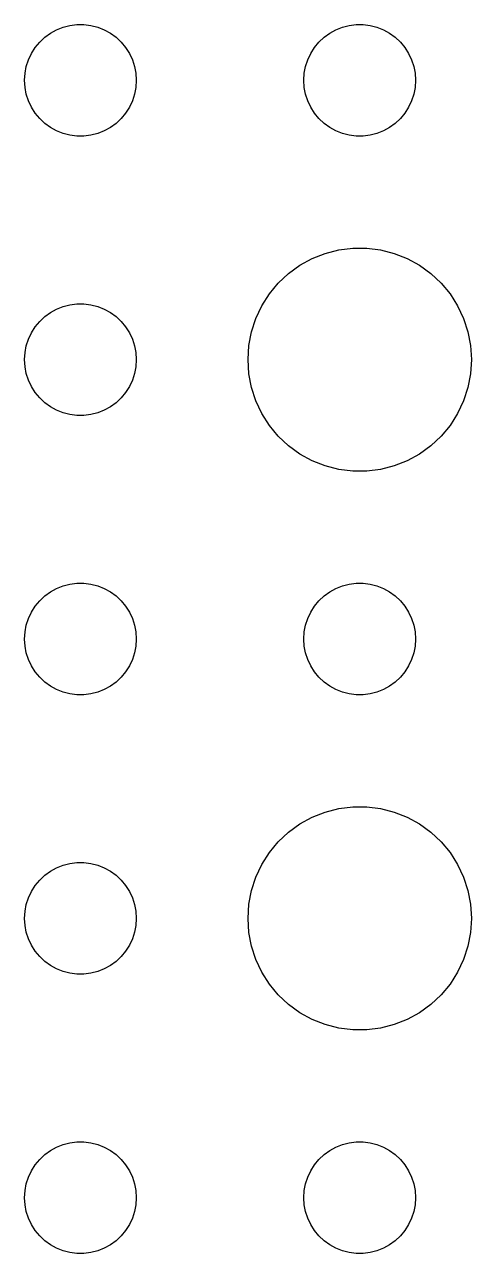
# Model space of a CAD drawing. Header units: metres. Extents: x -142 to 142, y -142 to 142.
# Drawn here: x -39 to -27, y 36 to 69 of the extents above; entities that cross this region are included whole.
import ezdxf

# ---------------------------------------------------------------- set-up
doc = ezdxf.new("R2010")
doc.units = ezdxf.units.M

msp = doc.modelspace()

# ---------------------------------------------------------------- linework, layer by layer
for p, q in [((-37.9635, 68.9266), (-37.7811, 68.9734)), ((-37.7811, 68.9734), (-37.5942, 68.997)), ((-37.5942, 68.997), (-37.4058, 68.997)), ((-37.4058, 68.997), (-37.2189, 68.9734)), ((-37.2189, 68.9734), (-37.0365, 68.9266)), ((-30.4635, 68.9266), (-30.2811, 68.9734)), ((-30.2811, 68.9734), (-30.0942, 68.997)), ((-30.0942, 68.997), (-29.9058, 68.997)), ((-29.9058, 68.997), (-29.7189, 68.9734)), ((-29.7189, 68.9734), (-29.5365, 68.9266)), ((-38.5934, 68.5268), (-38.4561, 68.6558)), ((-38.4561, 68.6558), (-38.3037, 68.7665)), ((-38.3037, 68.7665), (-38.1387, 68.8572)), ((-38.1387, 68.8572), (-37.9635, 68.9266)), ((-37.0365, 68.9266), (-36.8613, 68.8572)), ((-36.8613, 68.8572), (-36.6963, 68.7665)), ((-36.6963, 68.7665), (-36.5439, 68.6558)), ((-36.5439, 68.6558), (-36.4065, 68.5268)), ((-31.0934, 68.5268), (-30.9561, 68.6558)), ((-30.9561, 68.6558), (-30.8037, 68.7665)), ((-30.8037, 68.7665), (-30.6387, 68.8572)), ((-30.6387, 68.8572), (-30.4635, 68.9266)), ((-29.5365, 68.9266), (-29.3613, 68.8572)), ((-29.3613, 68.8572), (-29.1963, 68.7665)), ((-29.1963, 68.7665), (-29.0439, 68.6558)), ((-29.0439, 68.6558), (-28.9065, 68.5268)), ((-38.8145, 68.2226), (-38.7135, 68.3817)), ((-38.7135, 68.3817), (-38.5934, 68.5268)), ((-36.4065, 68.5268), (-36.2865, 68.3817)), ((-36.2865, 68.3817), (-36.1855, 68.2226)), ((-31.3145, 68.2226), (-31.2135, 68.3817)), ((-31.2135, 68.3817), (-31.0934, 68.5268)), ((-28.9065, 68.5268), (-28.7865, 68.3817)), ((-28.7865, 68.3817), (-28.6855, 68.2226)), ((-38.9529, 67.873), (-38.8947, 68.0522)), ((-38.8947, 68.0522), (-38.8145, 68.2226)), ((-36.1855, 68.2226), (-36.1053, 68.0522)), ((-36.1053, 68.0522), (-36.0471, 67.873)), ((-31.4529, 67.873), (-31.3947, 68.0522)), ((-31.3947, 68.0522), (-31.3145, 68.2226)), ((-28.6855, 68.2226), (-28.6053, 68.0522)), ((-28.6053, 68.0522), (-28.5471, 67.873)), ((-39, 67.5), (-38.9882, 67.688)), ((-38.9882, 67.688), (-38.9529, 67.873)), ((-36.0471, 67.873), (-36.0118, 67.688)), ((-36.0118, 67.688), (-36, 67.5)), ((-31.5, 67.5), (-31.4882, 67.688)), ((-31.4882, 67.688), (-31.4529, 67.873)), ((-28.5471, 67.873), (-28.5118, 67.688)), ((-28.5118, 67.688), (-28.5, 67.5)), ((-38.9882, 67.312), (-39, 67.5)), ((-38.9529, 67.127), (-38.9882, 67.312)), ((-36.0118, 67.312), (-36.0471, 67.127)), ((-36, 67.5), (-36.0118, 67.312)), ((-31.4882, 67.312), (-31.5, 67.5)), ((-31.4529, 67.127), (-31.4882, 67.312)), ((-28.5118, 67.312), (-28.5471, 67.127)), ((-28.5, 67.5), (-28.5118, 67.312)), ((-38.8947, 66.9478), (-38.9529, 67.127)), ((-36.0471, 67.127), (-36.1053, 66.9478)), ((-31.3947, 66.9478), (-31.4529, 67.127)), ((-28.5471, 67.127), (-28.6053, 66.9478)), ((-38.8145, 66.7774), (-38.8947, 66.9478)), ((-38.7135, 66.6183), (-38.8145, 66.7774)), ((-36.1855, 66.7774), (-36.2865, 66.6183)), ((-36.1053, 66.9478), (-36.1855, 66.7774)), ((-31.3145, 66.7774), (-31.3947, 66.9478)), ((-31.2135, 66.6183), (-31.3145, 66.7774)), ((-28.6855, 66.7774), (-28.7865, 66.6183)), ((-28.6053, 66.9478), (-28.6855, 66.7774)), ((-38.5934, 66.4732), (-38.7135, 66.6183)), ((-38.4561, 66.3442), (-38.5934, 66.4732)), ((-38.3037, 66.2335), (-38.4561, 66.3442)), ((-36.5439, 66.3442), (-36.6963, 66.2335)), ((-36.4065, 66.4732), (-36.5439, 66.3442)), ((-36.2865, 66.6183), (-36.4065, 66.4732)), ((-31.0934, 66.4732), (-31.2135, 66.6183)), ((-30.9561, 66.3442), (-31.0934, 66.4732)), ((-30.8037, 66.2335), (-30.9561, 66.3442)), ((-29.0439, 66.3442), (-29.1963, 66.2335)), ((-28.9065, 66.4732), (-29.0439, 66.3442)), ((-28.7865, 66.6183), (-28.9065, 66.4732)), ((-38.1387, 66.1428), (-38.3037, 66.2335)), ((-37.9635, 66.0734), (-38.1387, 66.1428)), ((-37.7811, 66.0266), (-37.9635, 66.0734)), ((-37.5942, 66.003), (-37.7811, 66.0266)), ((-37.4058, 66.003), (-37.5942, 66.003)), ((-37.2189, 66.0266), (-37.4058, 66.003)), ((-37.0365, 66.0734), (-37.2189, 66.0266)), ((-36.8613, 66.1428), (-37.0365, 66.0734)), ((-36.6963, 66.2335), (-36.8613, 66.1428)), ((-30.6387, 66.1428), (-30.8037, 66.2335)), ((-30.4635, 66.0734), (-30.6387, 66.1428)), ((-30.2811, 66.0266), (-30.4635, 66.0734)), ((-30.0942, 66.003), (-30.2811, 66.0266)), ((-29.9058, 66.003), (-30.0942, 66.003)), ((-29.7189, 66.0266), (-29.9058, 66.003)), ((-29.5365, 66.0734), (-29.7189, 66.0266)), ((-29.3613, 66.1428), (-29.5365, 66.0734)), ((-29.1963, 66.2335), (-29.3613, 66.1428)), ((-31.6075, 62.533), (-31.2773, 62.7145)), ((-31.2773, 62.7145), (-30.927, 62.8532)), ((-30.927, 62.8532), (-30.5621, 62.9469)), ((-30.5621, 62.9469), (-30.1884, 62.9941)), ((-30.1884, 62.9941), (-29.8116, 62.9941)), ((-29.8116, 62.9941), (-29.4379, 62.9469)), ((-29.4379, 62.9469), (-29.0729, 62.8532)), ((-29.0729, 62.8532), (-28.7227, 62.7145)), ((-28.7227, 62.7145), (-28.3925, 62.533)), ((-31.9123, 62.3115), (-31.6075, 62.533)), ((-28.3925, 62.533), (-28.0877, 62.3115)), ((-32.427, 61.7634), (-32.1869, 62.0536)), ((-32.1869, 62.0536), (-31.9123, 62.3115)), ((-28.0877, 62.3115), (-27.8131, 62.0536)), ((-27.8131, 62.0536), (-27.5729, 61.7634)), ((-32.6289, 61.4453), (-32.427, 61.7634)), ((-27.5729, 61.7634), (-27.3711, 61.4453)), ((-38.1387, 61.3572), (-37.9635, 61.4266)), ((-37.9635, 61.4266), (-37.7811, 61.4734)), ((-37.7811, 61.4734), (-37.5942, 61.497)), ((-37.5942, 61.497), (-37.4058, 61.497)), ((-37.4058, 61.497), (-37.2189, 61.4734)), ((-37.2189, 61.4734), (-37.0365, 61.4266)), ((-37.0365, 61.4266), (-36.8613, 61.3572)), ((-32.7893, 61.1044), (-32.6289, 61.4453)), ((-27.3711, 61.4453), (-27.2107, 61.1044)), ((-38.5934, 61.0268), (-38.4561, 61.1558)), ((-38.4561, 61.1558), (-38.3037, 61.2665)), ((-38.3037, 61.2665), (-38.1387, 61.3572)), ((-36.8613, 61.3572), (-36.6963, 61.2665)), ((-36.6963, 61.2665), (-36.5439, 61.1558)), ((-36.5439, 61.1558), (-36.4065, 61.0268)), ((-32.9057, 60.7461), (-32.7893, 61.1044)), ((-27.2107, 61.1044), (-27.0942, 60.7461)), ((-38.8947, 60.5522), (-38.8145, 60.7226)), ((-38.8145, 60.7226), (-38.7135, 60.8817)), ((-38.7135, 60.8817), (-38.5934, 61.0268)), ((-36.4065, 61.0268), (-36.2865, 60.8817)), ((-36.2865, 60.8817), (-36.1855, 60.7226)), ((-36.1855, 60.7226), (-36.1053, 60.5522)), ((-32.9763, 60.376), (-32.9057, 60.7461)), ((-27.0942, 60.7461), (-27.0237, 60.376)), ((-38.9529, 60.373), (-38.8947, 60.5522)), ((-36.1053, 60.5522), (-36.0471, 60.373)), ((-39, 60), (-38.9882, 60.188)), ((-38.9882, 60.188), (-38.9529, 60.373)), ((-36.0471, 60.373), (-36.0118, 60.188)), ((-36.0118, 60.188), (-36, 60)), ((-33, 60), (-32.9763, 60.376)), ((-27.0237, 60.376), (-27, 60)), ((-38.9882, 59.812), (-39, 60)), ((-38.9529, 59.627), (-38.9882, 59.812)), ((-36.0118, 59.812), (-36.0471, 59.627)), ((-36, 60), (-36.0118, 59.812)), ((-32.9763, 59.624), (-33, 60)), ((-27, 60), (-27.0237, 59.624)), ((-38.8947, 59.4478), (-38.9529, 59.627)), ((-38.8145, 59.2774), (-38.8947, 59.4478)), ((-36.1053, 59.4478), (-36.1855, 59.2774)), ((-36.0471, 59.627), (-36.1053, 59.4478)), ((-32.9057, 59.2539), (-32.9763, 59.624)), ((-27.0237, 59.624), (-27.0942, 59.2539)), ((-38.7135, 59.1183), (-38.8145, 59.2774)), ((-38.5934, 58.9732), (-38.7135, 59.1183)), ((-36.2865, 59.1183), (-36.4065, 58.9732)), ((-36.1855, 59.2774), (-36.2865, 59.1183)), ((-32.7893, 58.8956), (-32.9057, 59.2539)), ((-27.0942, 59.2539), (-27.2107, 58.8956)), ((-38.4561, 58.8442), (-38.5934, 58.9732)), ((-38.3037, 58.7335), (-38.4561, 58.8442)), ((-38.1387, 58.6428), (-38.3037, 58.7335)), ((-36.6963, 58.7335), (-36.8613, 58.6428)), ((-36.5439, 58.8442), (-36.6963, 58.7335)), ((-36.4065, 58.9732), (-36.5439, 58.8442)), ((-32.6289, 58.5547), (-32.7893, 58.8956)), ((-27.2107, 58.8956), (-27.3711, 58.5547)), ((-37.9635, 58.5734), (-38.1387, 58.6428)), ((-37.7811, 58.5266), (-37.9635, 58.5734)), ((-37.5942, 58.503), (-37.7811, 58.5266)), ((-37.4058, 58.503), (-37.5942, 58.503)), ((-37.2189, 58.5266), (-37.4058, 58.503)), ((-37.0365, 58.5734), (-37.2189, 58.5266)), ((-36.8613, 58.6428), (-37.0365, 58.5734)), ((-32.427, 58.2366), (-32.6289, 58.5547)), ((-27.3711, 58.5547), (-27.5729, 58.2366)), ((-32.1869, 57.9464), (-32.427, 58.2366)), ((-27.5729, 58.2366), (-27.8131, 57.9464)), ((-31.9123, 57.6885), (-32.1869, 57.9464)), ((-27.8131, 57.9464), (-28.0877, 57.6885)), ((-31.6075, 57.467), (-31.9123, 57.6885)), ((-31.2773, 57.2855), (-31.6075, 57.467)), ((-28.3925, 57.467), (-28.7227, 57.2855)), ((-28.0877, 57.6885), (-28.3925, 57.467)), ((-30.927, 57.1468), (-31.2773, 57.2855)), ((-30.5621, 57.0531), (-30.927, 57.1468)), ((-29.0729, 57.1468), (-29.4379, 57.0531)), ((-28.7227, 57.2855), (-29.0729, 57.1468)), ((-30.1884, 57.0059), (-30.5621, 57.0531)), ((-29.8116, 57.0059), (-30.1884, 57.0059)), ((-29.4379, 57.0531), (-29.8116, 57.0059)), ((-38.3037, 53.7665), (-38.1387, 53.8572)), ((-38.1387, 53.8572), (-37.9635, 53.9266)), ((-37.9635, 53.9266), (-37.7811, 53.9734)), ((-37.7811, 53.9734), (-37.5942, 53.997)), ((-37.5942, 53.997), (-37.4058, 53.997)), ((-37.4058, 53.997), (-37.2189, 53.9734)), ((-37.2189, 53.9734), (-37.0365, 53.9266)), ((-37.0365, 53.9266), (-36.8613, 53.8572)), ((-36.8613, 53.8572), (-36.6963, 53.7665)), ((-30.8037, 53.7665), (-30.6387, 53.8572)), ((-30.6387, 53.8572), (-30.4635, 53.9266)), ((-30.4635, 53.9266), (-30.2811, 53.9734)), ((-30.2811, 53.9734), (-30.0942, 53.997)), ((-30.0942, 53.997), (-29.9058, 53.997)), ((-29.9058, 53.997), (-29.7189, 53.9734)), ((-29.7189, 53.9734), (-29.5365, 53.9266)), ((-29.5365, 53.9266), (-29.3613, 53.8572)), ((-29.3613, 53.8572), (-29.1963, 53.7665)), ((-38.7135, 53.3817), (-38.5934, 53.5268)), ((-38.5934, 53.5268), (-38.4561, 53.6558)), ((-38.4561, 53.6558), (-38.3037, 53.7665)), ((-36.6963, 53.7665), (-36.5439, 53.6558)), ((-36.5439, 53.6558), (-36.4065, 53.5268)), ((-36.4065, 53.5268), (-36.2865, 53.3817)), ((-31.2135, 53.3817), (-31.0934, 53.5268)), ((-31.0934, 53.5268), (-30.9561, 53.6558)), ((-30.9561, 53.6558), (-30.8037, 53.7665)), ((-29.1963, 53.7665), (-29.0439, 53.6558)), ((-29.0439, 53.6558), (-28.9065, 53.5268)), ((-28.9065, 53.5268), (-28.7865, 53.3817)), ((-38.8947, 53.0522), (-38.8145, 53.2226)), ((-38.8145, 53.2226), (-38.7135, 53.3817)), ((-36.2865, 53.3817), (-36.1855, 53.2226)), ((-36.1855, 53.2226), (-36.1053, 53.0522)), ((-31.3947, 53.0522), (-31.3145, 53.2226)), ((-31.3145, 53.2226), (-31.2135, 53.3817)), ((-28.7865, 53.3817), (-28.6855, 53.2226)), ((-28.6855, 53.2226), (-28.6053, 53.0522)), ((-38.9882, 52.688), (-38.9529, 52.873)), ((-38.9529, 52.873), (-38.8947, 53.0522)), ((-36.1053, 53.0522), (-36.0471, 52.873)), ((-36.0471, 52.873), (-36.0118, 52.688)), ((-31.4882, 52.688), (-31.4529, 52.873)), ((-31.4529, 52.873), (-31.3947, 53.0522)), ((-28.6053, 53.0522), (-28.5471, 52.873)), ((-28.5471, 52.873), (-28.5118, 52.688)), ((-39, 52.5), (-38.9882, 52.688)), ((-38.9882, 52.312), (-39, 52.5)), ((-36.0118, 52.688), (-36, 52.5)), ((-36, 52.5), (-36.0118, 52.312)), ((-31.5, 52.5), (-31.4882, 52.688)), ((-31.4882, 52.312), (-31.5, 52.5)), ((-28.5118, 52.688), (-28.5, 52.5)), ((-28.5, 52.5), (-28.5118, 52.312)), ((-38.9529, 52.127), (-38.9882, 52.312)), ((-36.0118, 52.312), (-36.0471, 52.127)), ((-31.4529, 52.127), (-31.4882, 52.312)), ((-28.5118, 52.312), (-28.5471, 52.127)), ((-38.8947, 51.9478), (-38.9529, 52.127)), ((-38.8145, 51.7774), (-38.8947, 51.9478)), ((-36.1053, 51.9478), (-36.1855, 51.7774)), ((-36.0471, 52.127), (-36.1053, 51.9478)), ((-31.3947, 51.9478), (-31.4529, 52.127)), ((-31.3145, 51.7774), (-31.3947, 51.9478)), ((-28.6053, 51.9478), (-28.6855, 51.7774)), ((-28.5471, 52.127), (-28.6053, 51.9478)), ((-38.7135, 51.6183), (-38.8145, 51.7774)), ((-38.5934, 51.4732), (-38.7135, 51.6183)), ((-38.4561, 51.3442), (-38.5934, 51.4732)), ((-36.4065, 51.4732), (-36.5439, 51.3442)), ((-36.2865, 51.6183), (-36.4065, 51.4732)), ((-36.1855, 51.7774), (-36.2865, 51.6183)), ((-31.2135, 51.6183), (-31.3145, 51.7774)), ((-31.0934, 51.4732), (-31.2135, 51.6183)), ((-30.9561, 51.3442), (-31.0934, 51.4732)), ((-28.9065, 51.4732), (-29.0439, 51.3442)), ((-28.7865, 51.6183), (-28.9065, 51.4732)), ((-28.6855, 51.7774), (-28.7865, 51.6183)), ((-38.3037, 51.2335), (-38.4561, 51.3442)), ((-38.1387, 51.1428), (-38.3037, 51.2335)), ((-37.9635, 51.0734), (-38.1387, 51.1428)), ((-36.8613, 51.1428), (-37.0365, 51.0734)), ((-36.6963, 51.2335), (-36.8613, 51.1428)), ((-36.5439, 51.3442), (-36.6963, 51.2335)), ((-30.8037, 51.2335), (-30.9561, 51.3442)), ((-30.6387, 51.1428), (-30.8037, 51.2335)), ((-30.4635, 51.0734), (-30.6387, 51.1428)), ((-29.3613, 51.1428), (-29.5365, 51.0734)), ((-29.1963, 51.2335), (-29.3613, 51.1428)), ((-29.0439, 51.3442), (-29.1963, 51.2335)), ((-37.7811, 51.0266), (-37.9635, 51.0734)), ((-37.5942, 51.003), (-37.7811, 51.0266)), ((-37.4058, 51.003), (-37.5942, 51.003)), ((-37.2189, 51.0266), (-37.4058, 51.003)), ((-37.0365, 51.0734), (-37.2189, 51.0266)), ((-30.2811, 51.0266), (-30.4635, 51.0734)), ((-30.0942, 51.003), (-30.2811, 51.0266)), ((-29.9058, 51.003), (-30.0942, 51.003)), ((-29.7189, 51.0266), (-29.9058, 51.003)), ((-29.5365, 51.0734), (-29.7189, 51.0266)), ((-31.2773, 47.7145), (-30.927, 47.8532)), ((-30.927, 47.8532), (-30.5621, 47.9469)), ((-30.5621, 47.9469), (-30.1884, 47.9941)), ((-30.1884, 47.9941), (-29.8116, 47.9941)), ((-29.8116, 47.9941), (-29.4379, 47.9469)), ((-29.4379, 47.9469), (-29.0729, 47.8532)), ((-29.0729, 47.8532), (-28.7227, 47.7145)), ((-31.9123, 47.3115), (-31.6075, 47.533)), ((-31.6075, 47.533), (-31.2773, 47.7145)), ((-28.7227, 47.7145), (-28.3925, 47.533)), ((-28.3925, 47.533), (-28.0877, 47.3115)), ((-32.1869, 47.0536), (-31.9123, 47.3115)), ((-28.0877, 47.3115), (-27.8131, 47.0536)), ((-32.427, 46.7634), (-32.1869, 47.0536)), ((-27.8131, 47.0536), (-27.5729, 46.7634)), ((-32.6289, 46.4453), (-32.427, 46.7634)), ((-27.5729, 46.7634), (-27.3711, 46.4453)), ((-38.4561, 46.1558), (-38.3037, 46.2665)), ((-38.3037, 46.2665), (-38.1387, 46.3572)), ((-38.1387, 46.3572), (-37.9635, 46.4266)), ((-37.9635, 46.4266), (-37.7811, 46.4734)), ((-37.7811, 46.4734), (-37.5942, 46.497)), ((-37.5942, 46.497), (-37.4058, 46.497)), ((-37.4058, 46.497), (-37.2189, 46.4734)), ((-37.2189, 46.4734), (-37.0365, 46.4266)), ((-37.0365, 46.4266), (-36.8613, 46.3572)), ((-36.8613, 46.3572), (-36.6963, 46.2665)), ((-36.6963, 46.2665), (-36.5439, 46.1558)), ((-32.7893, 46.1044), (-32.6289, 46.4453)), ((-27.3711, 46.4453), (-27.2107, 46.1044)), ((-38.8145, 45.7226), (-38.7135, 45.8817)), ((-38.7135, 45.8817), (-38.5934, 46.0268)), ((-38.5934, 46.0268), (-38.4561, 46.1558)), ((-36.5439, 46.1558), (-36.4065, 46.0268)), ((-36.4065, 46.0268), (-36.2865, 45.8817)), ((-36.2865, 45.8817), (-36.1855, 45.7226)), ((-32.9057, 45.7461), (-32.7893, 46.1044)), ((-27.2107, 46.1044), (-27.0942, 45.7461)), ((-38.9529, 45.373), (-38.8947, 45.5522)), ((-38.8947, 45.5522), (-38.8145, 45.7226)), ((-36.1855, 45.7226), (-36.1053, 45.5522)), ((-36.1053, 45.5522), (-36.0471, 45.373)), ((-32.9763, 45.376), (-32.9057, 45.7461)), ((-27.0942, 45.7461), (-27.0237, 45.376)), ((-38.9882, 45.188), (-38.9529, 45.373)), ((-36.0471, 45.373), (-36.0118, 45.188)), ((-33, 45), (-32.9763, 45.376)), ((-27.0237, 45.376), (-27, 45)), ((-39, 45), (-38.9882, 45.188)), ((-38.9882, 44.812), (-39, 45)), ((-36.0118, 45.188), (-36, 45)), ((-36, 45), (-36.0118, 44.812)), ((-32.9763, 44.624), (-33, 45)), ((-27, 45), (-27.0237, 44.624)), ((-38.9529, 44.627), (-38.9882, 44.812)), ((-38.8947, 44.4478), (-38.9529, 44.627)), ((-36.0471, 44.627), (-36.1053, 44.4478)), ((-36.0118, 44.812), (-36.0471, 44.627)), ((-32.9057, 44.2539), (-32.9763, 44.624)), ((-27.0237, 44.624), (-27.0942, 44.2539)), ((-38.8145, 44.2774), (-38.8947, 44.4478)), ((-38.7135, 44.1183), (-38.8145, 44.2774)), ((-36.1855, 44.2774), (-36.2865, 44.1183)), ((-36.1053, 44.4478), (-36.1855, 44.2774)), ((-32.7893, 43.8956), (-32.9057, 44.2539)), ((-27.0942, 44.2539), (-27.2107, 43.8956)), ((-38.5934, 43.9732), (-38.7135, 44.1183)), ((-38.4561, 43.8442), (-38.5934, 43.9732)), ((-36.4065, 43.9732), (-36.5439, 43.8442)), ((-36.2865, 44.1183), (-36.4065, 43.9732)), ((-32.6289, 43.5547), (-32.7893, 43.8956)), ((-27.2107, 43.8956), (-27.3711, 43.5547)), ((-38.3037, 43.7335), (-38.4561, 43.8442)), ((-38.1387, 43.6428), (-38.3037, 43.7335)), ((-37.9635, 43.5734), (-38.1387, 43.6428)), ((-37.7811, 43.5266), (-37.9635, 43.5734)), ((-37.0365, 43.5734), (-37.2189, 43.5266)), ((-36.8613, 43.6428), (-37.0365, 43.5734)), ((-36.6963, 43.7335), (-36.8613, 43.6428)), ((-36.5439, 43.8442), (-36.6963, 43.7335)), ((-32.427, 43.2366), (-32.6289, 43.5547)), ((-27.3711, 43.5547), (-27.5729, 43.2366)), ((-37.5942, 43.503), (-37.7811, 43.5266)), ((-37.4058, 43.503), (-37.5942, 43.503)), ((-37.2189, 43.5266), (-37.4058, 43.503)), ((-32.1869, 42.9464), (-32.427, 43.2366)), ((-27.5729, 43.2366), (-27.8131, 42.9464)), ((-31.9123, 42.6885), (-32.1869, 42.9464)), ((-27.8131, 42.9464), (-28.0877, 42.6885)), ((-31.6075, 42.467), (-31.9123, 42.6885)), ((-28.0877, 42.6885), (-28.3925, 42.467)), ((-31.2773, 42.2855), (-31.6075, 42.467)), ((-30.927, 42.1468), (-31.2773, 42.2855)), ((-28.7227, 42.2855), (-29.0729, 42.1468)), ((-28.3925, 42.467), (-28.7227, 42.2855)), ((-30.5621, 42.0531), (-30.927, 42.1468)), ((-30.1884, 42.0059), (-30.5621, 42.0531)), ((-29.8116, 42.0059), (-30.1884, 42.0059)), ((-29.4379, 42.0531), (-29.8116, 42.0059)), ((-29.0729, 42.1468), (-29.4379, 42.0531)), ((-37.9635, 38.9266), (-37.7811, 38.9734)), ((-37.7811, 38.9734), (-37.5942, 38.997)), ((-37.5942, 38.997), (-37.4058, 38.997)), ((-37.4058, 38.997), (-37.2189, 38.9734)), ((-37.2189, 38.9734), (-37.0365, 38.9266)), ((-30.4635, 38.9266), (-30.2811, 38.9734)), ((-30.2811, 38.9734), (-30.0942, 38.997)), ((-30.0942, 38.997), (-29.9058, 38.997)), ((-29.9058, 38.997), (-29.7189, 38.9734)), ((-29.7189, 38.9734), (-29.5365, 38.9266)), ((-38.5934, 38.5268), (-38.4561, 38.6558)), ((-38.4561, 38.6558), (-38.3037, 38.7665)), ((-38.3037, 38.7665), (-38.1387, 38.8572)), ((-38.1387, 38.8572), (-37.9635, 38.9266)), ((-37.0365, 38.9266), (-36.8613, 38.8572)), ((-36.8613, 38.8572), (-36.6963, 38.7665)), ((-36.6963, 38.7665), (-36.5439, 38.6558)), ((-36.5439, 38.6558), (-36.4065, 38.5268)), ((-31.0934, 38.5268), (-30.9561, 38.6558)), ((-30.9561, 38.6558), (-30.8037, 38.7665)), ((-30.8037, 38.7665), (-30.6387, 38.8572)), ((-30.6387, 38.8572), (-30.4635, 38.9266)), ((-29.5365, 38.9266), (-29.3613, 38.8572)), ((-29.3613, 38.8572), (-29.1963, 38.7665)), ((-29.1963, 38.7665), (-29.0439, 38.6558)), ((-29.0439, 38.6558), (-28.9065, 38.5268)), ((-38.8145, 38.2226), (-38.7135, 38.3817)), ((-38.7135, 38.3817), (-38.5934, 38.5268)), ((-36.4065, 38.5268), (-36.2865, 38.3817)), ((-36.2865, 38.3817), (-36.1855, 38.2226)), ((-31.3145, 38.2226), (-31.2135, 38.3817)), ((-31.2135, 38.3817), (-31.0934, 38.5268)), ((-28.9065, 38.5268), (-28.7865, 38.3817)), ((-28.7865, 38.3817), (-28.6855, 38.2226)), ((-38.9529, 37.873), (-38.8947, 38.0522)), ((-38.8947, 38.0522), (-38.8145, 38.2226)), ((-36.1855, 38.2226), (-36.1053, 38.0522)), ((-36.1053, 38.0522), (-36.0471, 37.873)), ((-31.4529, 37.873), (-31.3947, 38.0522)), ((-31.3947, 38.0522), (-31.3145, 38.2226)), ((-28.6855, 38.2226), (-28.6053, 38.0522)), ((-28.6053, 38.0522), (-28.5471, 37.873)), ((-39, 37.5), (-38.9882, 37.688)), ((-38.9882, 37.688), (-38.9529, 37.873)), ((-36.0471, 37.873), (-36.0118, 37.688)), ((-36.0118, 37.688), (-36, 37.5)), ((-31.5, 37.5), (-31.4882, 37.688)), ((-31.4882, 37.688), (-31.4529, 37.873)), ((-28.5471, 37.873), (-28.5118, 37.688)), ((-28.5118, 37.688), (-28.5, 37.5)), ((-38.9882, 37.312), (-39, 37.5)), ((-38.9529, 37.127), (-38.9882, 37.312)), ((-36.0118, 37.312), (-36.0471, 37.127)), ((-36, 37.5), (-36.0118, 37.312)), ((-31.4882, 37.312), (-31.5, 37.5)), ((-31.4529, 37.127), (-31.4882, 37.312)), ((-28.5118, 37.312), (-28.5471, 37.127)), ((-28.5, 37.5), (-28.5118, 37.312)), ((-38.8947, 36.9478), (-38.9529, 37.127)), ((-36.0471, 37.127), (-36.1053, 36.9478)), ((-31.3947, 36.9478), (-31.4529, 37.127)), ((-28.5471, 37.127), (-28.6053, 36.9478)), ((-38.8145, 36.7774), (-38.8947, 36.9478)), ((-38.7135, 36.6183), (-38.8145, 36.7774)), ((-36.1855, 36.7774), (-36.2865, 36.6183)), ((-36.1053, 36.9478), (-36.1855, 36.7774)), ((-31.3145, 36.7774), (-31.3947, 36.9478)), ((-31.2135, 36.6183), (-31.3145, 36.7774)), ((-28.6855, 36.7774), (-28.7865, 36.6183)), ((-28.6053, 36.9478), (-28.6855, 36.7774)), ((-38.5934, 36.4732), (-38.7135, 36.6183)), ((-38.4561, 36.3442), (-38.5934, 36.4732)), ((-38.3037, 36.2335), (-38.4561, 36.3442)), ((-36.5439, 36.3442), (-36.6963, 36.2335)), ((-36.4065, 36.4732), (-36.5439, 36.3442)), ((-36.2865, 36.6183), (-36.4065, 36.4732)), ((-31.0934, 36.4732), (-31.2135, 36.6183)), ((-30.9561, 36.3442), (-31.0934, 36.4732)), ((-30.8037, 36.2335), (-30.9561, 36.3442)), ((-29.0439, 36.3442), (-29.1963, 36.2335)), ((-28.9065, 36.4732), (-29.0439, 36.3442)), ((-28.7865, 36.6183), (-28.9065, 36.4732)), ((-38.1387, 36.1428), (-38.3037, 36.2335)), ((-37.9635, 36.0734), (-38.1387, 36.1428)), ((-37.7811, 36.0266), (-37.9635, 36.0734)), ((-37.5942, 36.003), (-37.7811, 36.0266)), ((-37.4058, 36.003), (-37.5942, 36.003)), ((-37.2189, 36.0266), (-37.4058, 36.003)), ((-37.0365, 36.0734), (-37.2189, 36.0266)), ((-36.8613, 36.1428), (-37.0365, 36.0734)), ((-36.6963, 36.2335), (-36.8613, 36.1428)), ((-30.6387, 36.1428), (-30.8037, 36.2335)), ((-30.4635, 36.0734), (-30.6387, 36.1428)), ((-30.2811, 36.0266), (-30.4635, 36.0734)), ((-30.0942, 36.003), (-30.2811, 36.0266)), ((-29.9058, 36.003), (-30.0942, 36.003)), ((-29.7189, 36.0266), (-29.9058, 36.003)), ((-29.5365, 36.0734), (-29.7189, 36.0266)), ((-29.3613, 36.1428), (-29.5365, 36.0734)), ((-29.1963, 36.2335), (-29.3613, 36.1428))]:
    msp.add_line(p, q)

doc.saveas('drawing.dxf')
